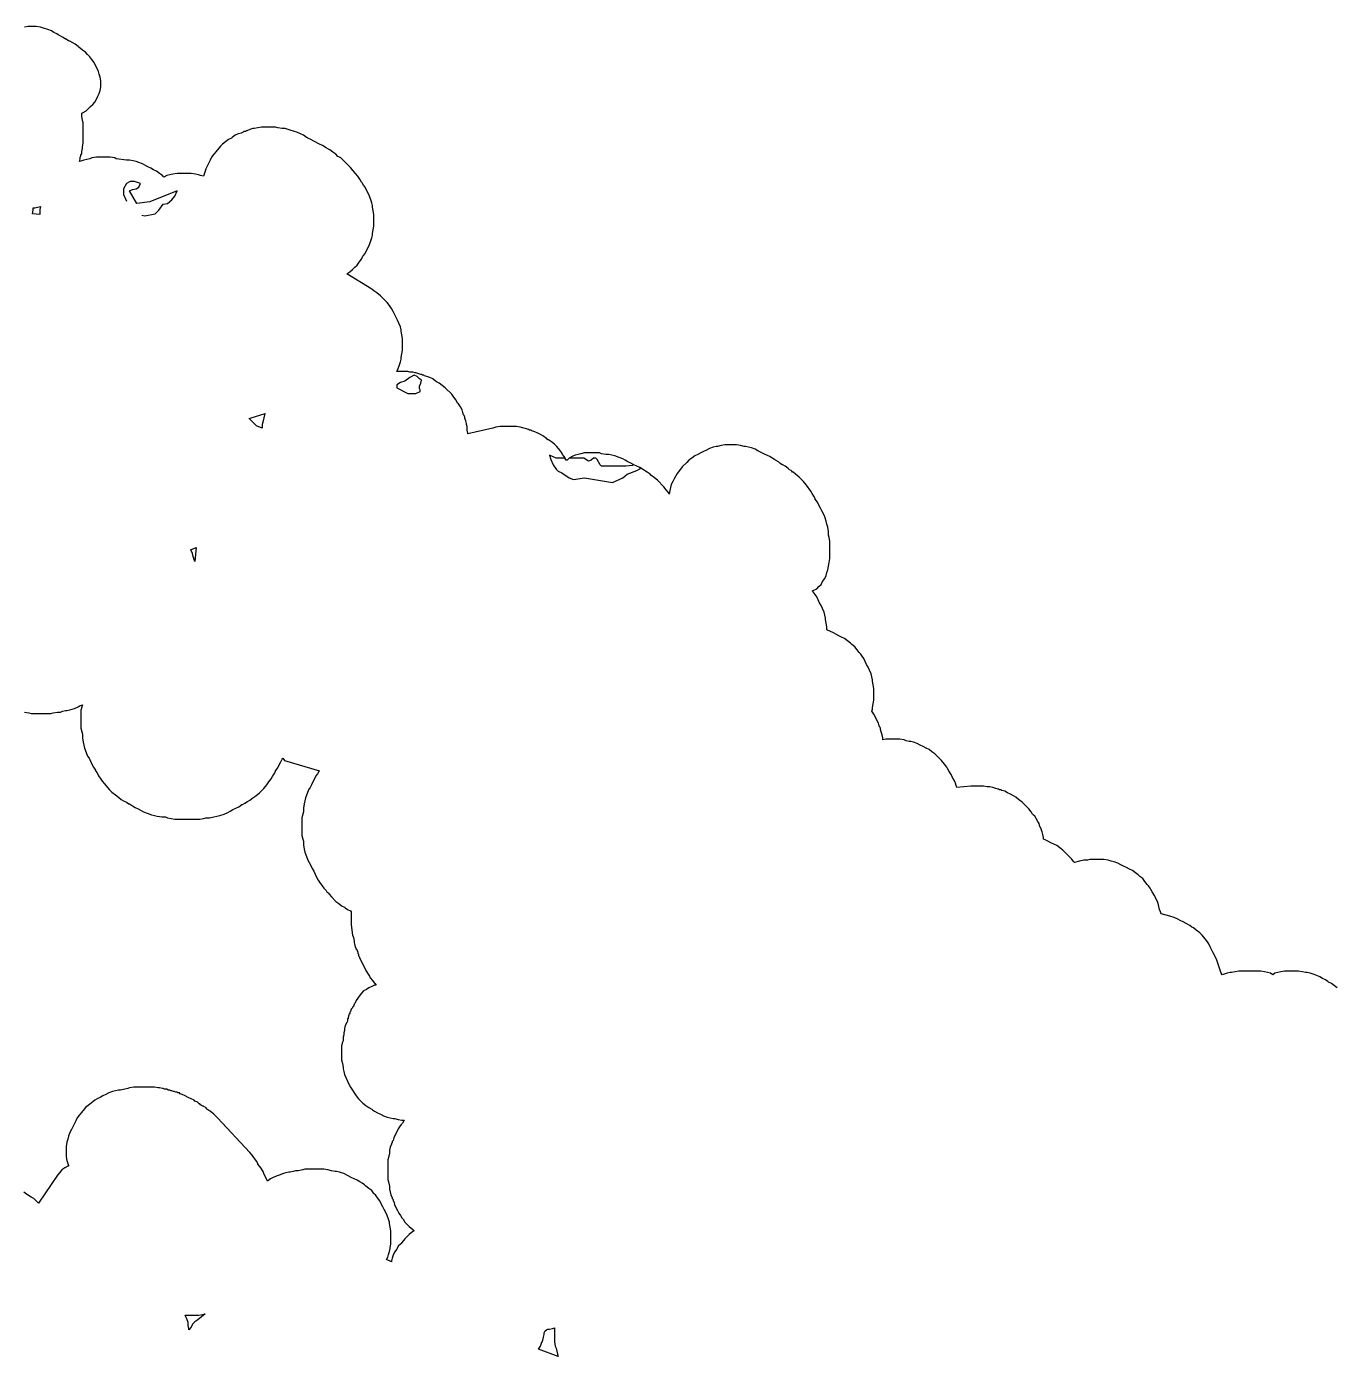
# Model space of a CAD drawing. Header units: metres. Extents: x 0 to 1325, y -1 to 773.
# Drawn here: x 76.31 to 94.15, y 140.38 to 158.5 of the extents above; entities that cross this region are included whole.
import ezdxf

# ---------------------------------------------------------------- set-up
doc = ezdxf.new("R2010")
doc.units = ezdxf.units.M

msp = doc.modelspace()

# ---------------------------------------------------------------- linework, layer by layer
at = {"layer": 'CUT'}
for points in [[(94.16, 145.398), (94.12, 145.428), (94.08, 145.458), (94.04, 145.478), (94.03, 145.488), (94, 145.508), (93.96, 145.528), (93.92, 145.548), (93.88, 145.568), (93.83, 145.588), (93.79, 145.598), (93.75, 145.608), (93.73, 145.608), (93.68, 145.618), (93.63, 145.628), (93.59, 145.628), (93.48, 145.628), (93.44, 145.628), (93.39, 145.618), (93.35, 145.608), (93.31, 145.598), (93.28, 145.578), (93.25, 145.598), (93.21, 145.608), (93.17, 145.618), (93.12, 145.628), (93.08, 145.628), (92.86, 145.628), (92.82, 145.628), (92.77, 145.618), (92.72, 145.608), (92.7, 145.608), (92.66, 145.598), (92.62, 145.588), (92.59, 145.578), (92.58, 145.598), (92.52, 145.778), (92.49, 145.838), (92.47, 145.878), (92.43, 145.958), (92.41, 145.998), (92.39, 146.028), (92.36, 146.068), (92.32, 146.118), (92.29, 146.148), (92.24, 146.188), (92.2, 146.218), (92.18, 146.228), (92.15, 146.248), (92.1, 146.278), (92.06, 146.298), (92.02, 146.318), (91.99, 146.338), (91.94, 146.358), (91.88, 146.378), (91.76, 146.408), (91.75, 146.438), (91.74, 146.468), (91.73, 146.508), (91.72, 146.548), (91.71, 146.578), (91.69, 146.618), (91.67, 146.658), (91.64, 146.708), (91.62, 146.738), (91.61, 146.758), (91.59, 146.788), (91.57, 146.808), (91.54, 146.848), (91.51, 146.888), (91.47, 146.918), (91.46, 146.928), (91.45, 146.938), (91.41, 146.968), (91.37, 146.998), (91.33, 147.018), (91.29, 147.038), (91.25, 147.058), (91.21, 147.078), (91.17, 147.098), (91.12, 147.118), (91.08, 147.128), (91.04, 147.138), (90.98, 147.148), (90.93, 147.148), (90.84, 147.148), (90.79, 147.148), (90.76, 147.138), (90.73, 147.138), (90.71, 147.138), (90.65, 147.128), (90.58, 147.108), (90.57, 147.118), (90.54, 147.158), (90.51, 147.188), (90.48, 147.218), (90.42, 147.278), (90.38, 147.308), (90.34, 147.338), (90.3, 147.358), (90.26, 147.378), (90.22, 147.398), (90.18, 147.418), (90.16, 147.428), (90.16, 147.448), (90.15, 147.488), (90.14, 147.528), (90.13, 147.548), (90.13, 147.558), (90.11, 147.598), (90.1, 147.638), (90.08, 147.668), (90.06, 147.708), (90.04, 147.738), (90.02, 147.758), (90.01, 147.768), (89.99, 147.798), (89.96, 147.838), (89.87, 147.928), (89.82, 147.968), (89.78, 147.998), (89.75, 148.018), (89.71, 148.038), (89.67, 148.058), (89.63, 148.078), (89.59, 148.088), (89.58, 148.098), (89.56, 148.098), (89.55, 148.108), (89.54, 148.108), (89.51, 148.118), (89.47, 148.128), (89.43, 148.138), (89.39, 148.138), (89.34, 148.148), (89.3, 148.148), (89.22, 148.148), (89.17, 148.148), (88.98, 148.128), (88.97, 148.158), (88.96, 148.188), (88.94, 148.228), (88.92, 148.268), (88.9, 148.308), (88.87, 148.358), (88.85, 148.388), (88.84, 148.408), (88.81, 148.448), (88.77, 148.498), (88.71, 148.558), (88.68, 148.588), (88.64, 148.618), (88.6, 148.648), (88.56, 148.668), (88.52, 148.688), (88.48, 148.708), (88.44, 148.728), (88.39, 148.748), (88.35, 148.758), (88.33, 148.758), (88.29, 148.768), (88.26, 148.778), (88.2, 148.788), (88.15, 148.788), (88.06, 148.788), (88.01, 148.788), (87.97, 148.778), (87.97, 148.808), (87.96, 148.848), (87.95, 148.888), (87.94, 148.918), (87.94, 148.928), (87.94, 148.938), (87.93, 148.958), (87.92, 148.968), (87.91, 149.008), (87.89, 149.048), (87.87, 149.088), (87.85, 149.128), (87.83, 149.158), (87.82, 149.168), (87.83, 149.198), (87.83, 149.218), (87.84, 149.268), (87.85, 149.318), (87.85, 149.358), (87.85, 149.438), (87.85, 149.478), (87.84, 149.528), (87.83, 149.578), (87.83, 149.598), (87.82, 149.638), (87.81, 149.678), (87.79, 149.728), (87.77, 149.768), (87.75, 149.808), (87.73, 149.848), (87.71, 149.888), (87.69, 149.918), (87.67, 149.948), (87.65, 149.968), (87.62, 150.008), (87.59, 150.048), (87.55, 150.078), (87.54, 150.088), (87.53, 150.098), (87.49, 150.128), (87.45, 150.158), (87.41, 150.178), (87.37, 150.198), (87.33, 150.218), (87.3, 150.238), (87.21, 150.278), (87.21, 150.318), (87.2, 150.368), (87.19, 150.418), (87.19, 150.438), (87.18, 150.478), (87.17, 150.518), (87.15, 150.568), (87.13, 150.608), (87.11, 150.648), (87.09, 150.688), (87.07, 150.728), (87.05, 150.758), (87.02, 150.798), (87.01, 150.808), (87.03, 150.818), (87.07, 150.838), (87.1, 150.868), (87.13, 150.898), (87.15, 150.938), (87.18, 150.978), (87.2, 151.018), (87.21, 151.058), (87.22, 151.098), (87.23, 151.148), (87.24, 151.198), (87.25, 151.248), (87.25, 151.288), (87.25, 151.448), (87.25, 151.488), (87.24, 151.538), (87.23, 151.568), (87.23, 151.588), (87.23, 151.618), (87.22, 151.678), (87.21, 151.718), (87.2, 151.758), (87.18, 151.818), (87.16, 151.868), (87.14, 151.898), (87.12, 151.938), (87.1, 151.978), (87.08, 152.018), (87.05, 152.058), (87.05, 152.068), (87.03, 152.098), (87.01, 152.138), (86.99, 152.168), (86.93, 152.248), (86.89, 152.298), (86.83, 152.358), (86.78, 152.398), (86.75, 152.428), (86.74, 152.428), (86.73, 152.438), (86.72, 152.448), (86.7, 152.458), (86.68, 152.478), (86.64, 152.508), (86.61, 152.528), (86.6, 152.528), (86.58, 152.538), (86.57, 152.548), (86.55, 152.568), (86.51, 152.588), (86.5, 152.598), (86.49, 152.598), (86.47, 152.618), (86.45, 152.628), (86.43, 152.638), (86.41, 152.648), (86.39, 152.658), (86.37, 152.668), (86.35, 152.678), (86.27, 152.718), (86.23, 152.738), (86.18, 152.758), (86.14, 152.768), (86.1, 152.778), (86.08, 152.778), (86.03, 152.788), (85.98, 152.798), (85.94, 152.798), (85.86, 152.798), (85.82, 152.798), (85.77, 152.788), (85.72, 152.778), (85.7, 152.778), (85.66, 152.768), (85.61, 152.748), (85.57, 152.728), (85.53, 152.708), (85.49, 152.688), (85.45, 152.668), (85.41, 152.648), (85.37, 152.618), (85.33, 152.588), (85.3, 152.558), (85.24, 152.498), (85.2, 152.448), (85.17, 152.408), (85.15, 152.378), (85.13, 152.338), (85.11, 152.298), (85.09, 152.258), (85.08, 152.218), (85.07, 152.178), (85.06, 152.128), (85.05, 152.148), (85.02, 152.188), (84.99, 152.228), (84.9, 152.318), (84.86, 152.348), (84.81, 152.388), (84.8, 152.398), (84.76, 152.428), (84.74, 152.438), (84.71, 152.458), (84.66, 152.488), (84.62, 152.508), (84.58, 152.528), (84.54, 152.548), (84.5, 152.568), (84.46, 152.588), (84.43, 152.608), (84.38, 152.628), (84.32, 152.648), (84.28, 152.658), (84.24, 152.668), (84.2, 152.668), (84.14, 152.678), (84.11, 152.688), (84.07, 152.688), (83.95, 152.688), (83.91, 152.688), (83.86, 152.678), (83.82, 152.668), (83.78, 152.658), (83.74, 152.638), (83.7, 152.618), (83.67, 152.588), (83.66, 152.588), (83.63, 152.638), (83.61, 152.668), (83.6, 152.688), (83.57, 152.728), (83.53, 152.778), (83.5, 152.808), (83.46, 152.838), (83.43, 152.858), (83.42, 152.868), (83.41, 152.868), (83.39, 152.888), (83.38, 152.888), (83.35, 152.918), (83.31, 152.938), (83.27, 152.958), (83.23, 152.978), (83.19, 152.988), (83.18, 152.998), (83.16, 152.998), (83.15, 153.008), (83.14, 153.008), (83.12, 153.018), (83.08, 153.028), (83.03, 153.038), (82.98, 153.048), (82.94, 153.048), (82.81, 153.048), (82.76, 153.048), (82.7, 153.038), (82.66, 153.028), (82.32, 152.948), (82.32, 152.958), (82.31, 152.998), (82.31, 153.008), (82.31, 153.038), (82.31, 153.048), (82.3, 153.078), (82.3, 153.088), (82.29, 153.128), (82.28, 153.158), (82.28, 153.168), (82.28, 153.178), (82.27, 153.198), (82.26, 153.208), (82.25, 153.238), (82.24, 153.278), (82.22, 153.318), (82.19, 153.358), (82.18, 153.368), (82.16, 153.408), (82.13, 153.448), (82.1, 153.488), (82.01, 153.578), (81.97, 153.608), (81.93, 153.638), (81.89, 153.658), (81.88, 153.668), (81.84, 153.698), (81.8, 153.718), (81.76, 153.728), (81.73, 153.738), (81.72, 153.748), (81.7, 153.748), (81.69, 153.758), (81.68, 153.758), (81.65, 153.768), (81.61, 153.778), (81.6, 153.778), (81.57, 153.788), (81.56, 153.788), (81.53, 153.788), (81.5, 153.798), (81.45, 153.798), (81.36, 153.798), (81.35, 153.798), (81.37, 153.838), (81.39, 153.888), (81.4, 153.928), (81.41, 153.968), (81.41, 153.988), (81.42, 154.038), (81.43, 154.088), (81.43, 154.128), (81.43, 154.208), (81.43, 154.248), (81.42, 154.298), (81.41, 154.348), (81.41, 154.368), (81.4, 154.408), (81.38, 154.458), (81.36, 154.498), (81.32, 154.578), (81.3, 154.618), (81.28, 154.658), (81.25, 154.698), (81.22, 154.738), (81.13, 154.828), (81.08, 154.868), (81.04, 154.898), (81.01, 154.918), (80.67, 155.128), (80.71, 155.158), (80.75, 155.188), (80.78, 155.218), (80.81, 155.248), (80.84, 155.288), (80.87, 155.328), (80.89, 155.368), (80.9, 155.378), (80.92, 155.408), (80.94, 155.448), (80.96, 155.488), (80.98, 155.528), (81, 155.578), (81.01, 155.618), (81.02, 155.658), (81.02, 155.678), (81.03, 155.728), (81.04, 155.778), (81.04, 155.818), (81.04, 155.898), (81.04, 155.938), (81.03, 155.988), (81.02, 156.038), (81.02, 156.058), (81.01, 156.098), (81, 156.138), (80.98, 156.188), (80.96, 156.228), (80.94, 156.268), (80.92, 156.308), (80.9, 156.338), (80.88, 156.368), (80.87, 156.378), (80.85, 156.418), (80.82, 156.458), (80.79, 156.498), (80.76, 156.528), (80.75, 156.538), (80.75, 156.548), (80.72, 156.578), (80.69, 156.608), (80.66, 156.638), (80.64, 156.658), (80.63, 156.668), (80.62, 156.678), (80.59, 156.708), (80.57, 156.718), (80.55, 156.728), (80.52, 156.758), (80.48, 156.788), (80.44, 156.818), (80.42, 156.828), (80.39, 156.848), (80.34, 156.878), (80.3, 156.898), (80.22, 156.938), (80.18, 156.958), (80.14, 156.978), (80.13, 156.988), (80.12, 156.988), (80.08, 157.018), (80.04, 157.038), (79.99, 157.058), (79.96, 157.068), (79.9, 157.088), (79.87, 157.098), (79.83, 157.108), (79.79, 157.108), (79.73, 157.118), (79.7, 157.128), (79.66, 157.128), (79.55, 157.128), (79.51, 157.128), (79.46, 157.118), (79.41, 157.108), (79.39, 157.108), (79.35, 157.098), (79.31, 157.078), (79.3, 157.078), (79.29, 157.068), (79.27, 157.068), (79.26, 157.058), (79.23, 157.048), (79.19, 157.038), (79.15, 157.018), (79.11, 156.988), (79.1, 156.978), (79.06, 156.958), (79.02, 156.928), (78.98, 156.898), (78.95, 156.868), (78.91, 156.818), (78.9, 156.808), (78.89, 156.798), (78.86, 156.758), (78.83, 156.718), (78.81, 156.678), (78.77, 156.598), (78.75, 156.558), (78.74, 156.528), (78.73, 156.488), (78.72, 156.458), (78.68, 156.468), (78.65, 156.478), (78.61, 156.488), (78.55, 156.498), (78.5, 156.498), (78.41, 156.498), (78.36, 156.498), (78.3, 156.488), (78.26, 156.478), (78.22, 156.468), (78.18, 156.448), (78.16, 156.468), (78.12, 156.498), (78.08, 156.528), (78.04, 156.548), (78, 156.568), (77.96, 156.588), (77.92, 156.608), (77.89, 156.628), (77.84, 156.648), (77.8, 156.658), (77.76, 156.668), (77.71, 156.678), (77.67, 156.678), (77.53, 156.698), (77.51, 156.708), (77.45, 156.718), (77.4, 156.718), (77.31, 156.718), (77.26, 156.718), (77.2, 156.708), (77.17, 156.698), (77.13, 156.688), (77.09, 156.678), (77.06, 156.668), (77.03, 156.658), (77.04, 156.698), (77.04, 156.718), (77.05, 156.738), (77.05, 156.748), (77.06, 156.768), (77.06, 156.788), (77.06, 156.798), (77.07, 156.838), (77.07, 156.858), (77.08, 156.908), (77.08, 156.958), (77.08, 157.148), (77.08, 157.188), (77.07, 157.218), (77.06, 157.278), (77.06, 157.318), (77.08, 157.328), (77.12, 157.348), (77.15, 157.378), (77.18, 157.408), (77.21, 157.438), (77.24, 157.468), (77.26, 157.508), (77.28, 157.548), (77.3, 157.588), (77.31, 157.628), (77.32, 157.678), (77.32, 157.718), (77.32, 157.758), (77.31, 157.808), (77.3, 157.848), (77.29, 157.888), (77.27, 157.928), (77.25, 157.968), (77.23, 158.008), (77.2, 158.048), (77.17, 158.088), (77.14, 158.118), (77.11, 158.148), (77.07, 158.178), (77.02, 158.218), (77.01, 158.228), (76.97, 158.258), (76.94, 158.278), (76.9, 158.298), (76.89, 158.298), (76.88, 158.308), (76.87, 158.308), (76.85, 158.328), (76.84, 158.328), (76.81, 158.348), (76.74, 158.388), (76.72, 158.398), (76.68, 158.418), (76.65, 158.438), (76.6, 158.458), (76.54, 158.478), (76.5, 158.488), (76.44, 158.498), (76.39, 158.498), (76.37, 158.498), (76.33, 158.498), (76.28, 158.488)], [(76.28, 149.158), (76.34, 149.148), (76.37, 149.138), (76.41, 149.138), (76.6, 149.138), (76.64, 149.138), (76.67, 149.148), (76.73, 149.158), (76.77, 149.158), (76.8, 149.168), (76.84, 149.178), (76.86, 149.178), (76.9, 149.188), (76.96, 149.208), (77.01, 149.228), (77.04, 149.248), (77.07, 149.258), (77.06, 149.228), (77.05, 149.178), (77.05, 149.138), (77.05, 148.978), (77.05, 148.938), (77.06, 148.888), (77.07, 148.858), (77.07, 148.838), (77.07, 148.808), (77.08, 148.748), (77.1, 148.668), (77.12, 148.608), (77.14, 148.558), (77.16, 148.528), (77.2, 148.448), (77.22, 148.408), (77.25, 148.368), (77.25, 148.358), (77.27, 148.328), (77.29, 148.288), (77.31, 148.258), (77.34, 148.218), (77.37, 148.178), (77.41, 148.128), (77.44, 148.098), (77.47, 148.068), (77.52, 148.028), (77.56, 147.998), (77.6, 147.968), (77.63, 147.948), (77.67, 147.928), (77.7, 147.908), (77.71, 147.908), (77.75, 147.878), (77.79, 147.858), (77.83, 147.838), (77.87, 147.818), (77.9, 147.798), (77.95, 147.778), (78.01, 147.758), (78.05, 147.748), (78.09, 147.738), (78.15, 147.728), (78.18, 147.728), (78.2, 147.728), (78.23, 147.718), (78.28, 147.708), (78.33, 147.698), (78.37, 147.698), (78.63, 147.698), (78.67, 147.698), (78.72, 147.708), (78.75, 147.718), (78.77, 147.718), (78.8, 147.718), (78.86, 147.728), (78.9, 147.738), (78.94, 147.748), (79, 147.768), (79.05, 147.788), (79.08, 147.808), (79.12, 147.828), (79.16, 147.848), (79.2, 147.868), (79.24, 147.898), (79.25, 147.898), (79.28, 147.918), (79.32, 147.938), (79.35, 147.958), (79.39, 147.988), (79.43, 148.018), (79.48, 148.058), (79.54, 148.118), (79.58, 148.168), (79.61, 148.208), (79.64, 148.248), (79.66, 148.278), (79.68, 148.318), (79.7, 148.348), (79.7, 148.358), (79.73, 148.398), (79.75, 148.438), (79.77, 148.478), (79.79, 148.518), (79.8, 148.528), (79.82, 148.498), (80.3, 148.358), (80.29, 148.348), (80.27, 148.318), (80.25, 148.288), (80.23, 148.248), (80.21, 148.208), (80.19, 148.168), (80.17, 148.128), (80.15, 148.098), (80.13, 148.048), (80.11, 147.988), (80.1, 147.948), (80.09, 147.908), (80.08, 147.848), (80.08, 147.818), (80.08, 147.798), (80.07, 147.768), (80.06, 147.718), (80.06, 147.678), (80.06, 147.518), (80.06, 147.478), (80.07, 147.428), (80.08, 147.398), (80.08, 147.378), (80.08, 147.348), (80.09, 147.288), (80.1, 147.248), (80.12, 147.188), (80.14, 147.138), (80.16, 147.108), (80.18, 147.068), (80.2, 147.028), (80.22, 146.988), (80.24, 146.948), (80.26, 146.908), (80.28, 146.868), (80.3, 146.838), (80.36, 146.758), (80.39, 146.728), (80.4, 146.708), (80.41, 146.698), (80.42, 146.688), (80.43, 146.678), (80.46, 146.638), (80.52, 146.578), (80.56, 146.548), (80.6, 146.518), (80.64, 146.498), (80.65, 146.488), (80.68, 146.468), (80.72, 146.448), (80.73, 146.438), (80.73, 146.398), (80.73, 146.318), (80.73, 146.258), (80.75, 146.118), (80.76, 146.088), (80.77, 146.038), (80.77, 146.018), (80.78, 145.978), (80.8, 145.928), (80.81, 145.918), (80.81, 145.908), (80.82, 145.888), (80.82, 145.878), (80.82, 145.868), (80.83, 145.858), (80.83, 145.848), (80.83, 145.838), (80.84, 145.828), (80.85, 145.798), (80.87, 145.758), (80.89, 145.718), (80.91, 145.678), (80.93, 145.638), (80.96, 145.588), (80.98, 145.558), (80.99, 145.538), (81.02, 145.498), (81.03, 145.488), (81.07, 145.438), (81.05, 145.438), (81.01, 145.418), (80.97, 145.398), (80.94, 145.378), (80.9, 145.358), (80.87, 145.328), (80.84, 145.288), (80.82, 145.258), (80.8, 145.228), (80.78, 145.188), (80.77, 145.178), (80.76, 145.148), (80.75, 145.138), (80.75, 145.128), (80.73, 145.108), (80.72, 145.078), (80.71, 145.068), (80.71, 145.048), (80.7, 145.038), (80.7, 145.028), (80.69, 144.998), (80.69, 144.988), (80.69, 144.978), (80.68, 144.978), (80.68, 144.968), (80.68, 144.958), (80.68, 144.948), (80.67, 144.928), (80.65, 144.888), (80.64, 144.848), (80.64, 144.818), (80.63, 144.788), (80.63, 144.778), (80.63, 144.758), (80.62, 144.728), (80.62, 144.708), (80.62, 144.678), (80.61, 144.658), (80.6, 144.608), (80.6, 144.568), (80.6, 144.458), (80.6, 144.418), (80.61, 144.368), (80.62, 144.318), (80.62, 144.298), (80.63, 144.258), (80.64, 144.218), (80.66, 144.168), (80.68, 144.128), (80.7, 144.088), (80.72, 144.048), (80.74, 144.018), (80.75, 144.008), (80.77, 143.968), (80.8, 143.928), (80.83, 143.888), (80.86, 143.858), (80.89, 143.828), (80.93, 143.798), (80.97, 143.768), (81.01, 143.748), (81.02, 143.738), (81.05, 143.718), (81.09, 143.698), (81.13, 143.678), (81.17, 143.658), (81.22, 143.638), (81.26, 143.628), (81.3, 143.618), (81.32, 143.618), (81.37, 143.608), (81.42, 143.598), (81.45, 143.598), (81.43, 143.558), (81.41, 143.538), (81.39, 143.508), (81.37, 143.478), (81.35, 143.438), (81.33, 143.398), (81.31, 143.358), (81.3, 143.318), (81.29, 143.308), (81.29, 143.288), (81.28, 143.278), (81.28, 143.268), (81.26, 143.228), (81.25, 143.188), (81.25, 143.148), (81.24, 143.088), (81.23, 143.058), (81.23, 143.018), (81.23, 142.828), (81.23, 142.788), (81.24, 142.758), (81.25, 142.698), (81.25, 142.658), (81.27, 142.578), (81.29, 142.538), (81.29, 142.528), (81.3, 142.518), (81.3, 142.498), (81.31, 142.488), (81.32, 142.448), (81.34, 142.408), (81.36, 142.368), (81.38, 142.328), (81.4, 142.298), (81.42, 142.268), (81.44, 142.248), (81.46, 142.208), (81.49, 142.178), (81.52, 142.148), (81.57, 142.108), (81.59, 142.088), (81.57, 142.078), (81.52, 142.038), (81.46, 141.978), (81.42, 141.928), (81.41, 141.918), (81.4, 141.908), (81.37, 141.878), (81.35, 141.838), (81.32, 141.798), (81.3, 141.758), (81.29, 141.718), (81.28, 141.678), (81.28, 141.668), (81.21, 141.698), (81.23, 141.728), (81.24, 141.768), (81.25, 141.808), (81.26, 141.848), (81.26, 141.858), (81.27, 141.908), (81.27, 141.958), (81.27, 142.048), (81.27, 142.088), (81.26, 142.138), (81.25, 142.188), (81.25, 142.208), (81.24, 142.248), (81.22, 142.298), (81.2, 142.338), (81.18, 142.378), (81.16, 142.418), (81.14, 142.458), (81.12, 142.498), (81.09, 142.538), (81.06, 142.578), (81.05, 142.588), (81.04, 142.598), (81.01, 142.638), (80.97, 142.668), (80.93, 142.698), (80.91, 142.718), (80.88, 142.738), (80.85, 142.758), (80.81, 142.778), (80.77, 142.798), (80.73, 142.818), (80.69, 142.838), (80.63, 142.868), (80.6, 142.878), (80.57, 142.888), (80.53, 142.898), (80.51, 142.898), (80.46, 142.908), (80.41, 142.918), (80.36, 142.928), (80.32, 142.928), (80.14, 142.928), (80.1, 142.928), (80.07, 142.918), (80.01, 142.908), (79.97, 142.908), (79.94, 142.898), (79.9, 142.888), (79.88, 142.888), (79.84, 142.878), (79.81, 142.868), (79.75, 142.848), (79.72, 142.838), (79.67, 142.818), (79.63, 142.798), (79.59, 142.768), (79.58, 142.788), (79.56, 142.828), (79.54, 142.868), (79.53, 142.898), (79.5, 142.948), (79.48, 142.968), (79.46, 142.998), (79.46, 143.008), (79.44, 143.038), (79.38, 143.118), (79.35, 143.158), (78.91, 143.628), (78.9, 143.638), (78.89, 143.648), (78.86, 143.678), (78.81, 143.718), (78.79, 143.728), (78.78, 143.738), (78.77, 143.748), (78.75, 143.768), (78.73, 143.778), (78.72, 143.788), (78.71, 143.788), (78.69, 143.798), (78.68, 143.808), (78.67, 143.818), (78.66, 143.818), (78.64, 143.838), (78.63, 143.848), (78.6, 143.858), (78.59, 143.868), (78.55, 143.888), (78.51, 143.908), (78.47, 143.928), (78.43, 143.948), (78.4, 143.958), (78.39, 143.968), (78.38, 143.968), (78.37, 143.968), (78.36, 143.978), (78.35, 143.978), (78.34, 143.978), (78.32, 143.988), (78.31, 143.988), (78.29, 143.998), (78.28, 143.998), (78.26, 144.008), (78.24, 144.008), (78.22, 144.018), (78.21, 144.018), (78.19, 144.018), (78.17, 144.028), (78.16, 144.028), (78.12, 144.038), (78.1, 144.038), (78.05, 144.048), (78, 144.048), (77.82, 144.048), (77.77, 144.048), (77.71, 144.038), (77.69, 144.028), (77.59, 144.008), (77.56, 144.008), (77.52, 143.998), (77.48, 143.988), (77.43, 143.968), (77.39, 143.948), (77.35, 143.928), (77.31, 143.908), (77.27, 143.888), (77.24, 143.868), (77.21, 143.848), (77.19, 143.828), (77.15, 143.798), (77.11, 143.768), (77.08, 143.728), (77.07, 143.718), (77.06, 143.708), (77.03, 143.668), (77, 143.628), (76.98, 143.588), (76.94, 143.508), (76.92, 143.468), (76.9, 143.428), (76.88, 143.378), (76.87, 143.338), (76.86, 143.298), (76.85, 143.238), (76.85, 143.188), (76.85, 143.138), (76.85, 143.098), (76.86, 143.048), (76.87, 143.008), (76.88, 142.978), (76.88, 142.968), (76.87, 142.968), (76.83, 142.948), (76.79, 142.918), (76.76, 142.878), (76.73, 142.848), (76.47, 142.468), (76.44, 142.498), (76.41, 142.528), (76.37, 142.548), (76.31, 142.588), (76.27, 142.618)]]:
    msp.add_lwpolyline(points, dxfattribs=at)
for points in [[(76.49, 155.938), (76.39, 155.948), (76.4, 155.998), (76.4, 156.028), (76.42, 156.028), (76.46, 156.038), (76.5, 156.048), (76.49, 156.008), (76.49, 155.958), (76.49, 155.938)], [(79.55, 153.208), (79.54, 153.168), (79.53, 153.128), (79.52, 153.078), (79.52, 153.038), (79.52, 153.028), (79.44, 153.058), (79.34, 153.158), (79.37, 153.168), (79.56, 153.228), (79.55, 153.208)], [(78.57, 151.318), (78.55, 151.358), (78.54, 151.368), (78.62, 151.398), (78.6, 151.208), (78.59, 151.238), (78.58, 151.278), (78.57, 151.318)], [(78.55, 140.778), (78.52, 140.738), (78.52, 140.758), (78.51, 140.798), (78.51, 140.838), (78.49, 140.888), (78.48, 140.918), (78.47, 140.938), (78.51, 140.938), (78.6, 140.938), (78.65, 140.938), (78.71, 140.948), (78.74, 140.958), (78.64, 140.878), (78.6, 140.848), (78.57, 140.818), (78.55, 140.778)], [(83.5, 140.578), (83.51, 140.518), (83.52, 140.488), (83.53, 140.448), (83.54, 140.408), (83.55, 140.378), (83.28, 140.478), (83.29, 140.488), (83.31, 140.518), (83.32, 140.558), (83.34, 140.598), (83.35, 140.638), (83.36, 140.678), (83.36, 140.698), (83.37, 140.728), (83.39, 140.738), (83.41, 140.748), (83.43, 140.748), (83.47, 140.758), (83.5, 140.768), (83.5, 140.748), (83.5, 140.708), (83.5, 140.628), (83.5, 140.578)]]:
    msp.add_lwpolyline(points, close=True, dxfattribs=at)
at = {"layer": 'SCORE'}
for points in [[(77.88, 155.928), (77.92, 155.918), (78.06, 155.948), (78.11, 155.998), (78.17, 156.078), (78.23, 156.088), (78.29, 156.138), (78.33, 156.188), (78.36, 156.258), (77.99, 156.108), (77.81, 156.088), (77.71, 156.258), (77.75, 156.278), (77.8, 156.288), (77.84, 156.308), (77.86, 156.358), (77.78, 156.388), (77.72, 156.388), (77.67, 156.358), (77.63, 156.288)], [(77.63, 156.288), (77.63, 156.208), (77.67, 156.118)], [(81.5, 153.498), (81.61, 153.498), (81.67, 153.528), (81.67, 153.548), (81.66, 153.568), (81.66, 153.598), (81.68, 153.638), (81.69, 153.678), (81.66, 153.698), (81.63, 153.728), (81.59, 153.748), (81.53, 153.718), (81.46, 153.668), (81.4, 153.648), (81.35, 153.618), (81.35, 153.578), (81.5, 153.498)], [(84.12, 152.528), (84.08, 152.598), (84.06, 152.618), (84.03, 152.618), (84, 152.588), (83.96, 152.578), (83.9, 152.618), (83.7, 152.618), (83.67, 152.588), (83.66, 152.588), (83.64, 152.618), (83.52, 152.618), (83.43, 152.658), (83.45, 152.598), (83.48, 152.528), (83.52, 152.468), (83.55, 152.438), (83.6, 152.418), (83.7, 152.348), (83.76, 152.328), (83.91, 152.348), (84.29, 152.288), (84.43, 152.348), (84.49, 152.398), (84.62, 152.448), (84.67, 152.478), (84.66, 152.488), (84.62, 152.508), (84.58, 152.528), (84.57, 152.528), (84.56, 152.518), (84.47, 152.508), (84.14, 152.508), (84.12, 152.528)]]:
    msp.add_lwpolyline(points, dxfattribs=at)

doc.saveas('drawing.dxf')
